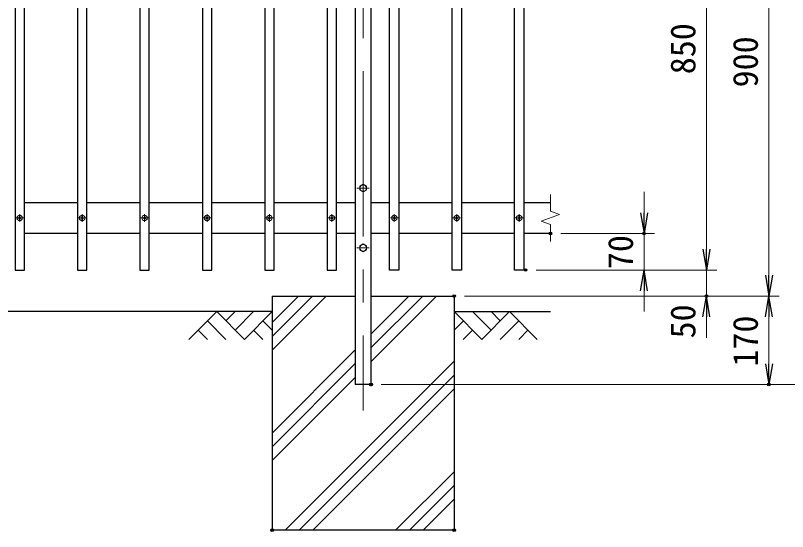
# Model space of a CAD drawing. Units: millimetres, scale not verified. Extents: x -4200 to 4200, y -2970 to 2970.
# Drawn here: x -2048 to -564, y -723 to 269 of the extents above; entities that cross this region are included whole.
import ezdxf
from ezdxf.enums import TextEntityAlignment as Align

# ---------------------------------------------------------------- set-up
doc = ezdxf.new("R2010")
doc.units = ezdxf.units.MM
doc.header["$LTSCALE"] = 10
doc.header["$PDMODE"] = 32
doc.header["$PDSIZE"] = 5
doc.linetypes.add('USER1', pattern=[50.8, 31.75, -6.35, 6.35, -6.35])
for name, color, linetype, lineweight in [('0-2_D-BMK', 2, 'USER1', 13), ('0-3_D-STR3', 3, 'Continuous', 13), ('0-4_D-STR-DIM', 7, 'Continuous', 13), ('0-5_0', 7, 'Continuous', 25), ('0-7_D-DCR-HCH', 7, 'Continuous', 13), ('0-8_D-STR4', 7, 'Continuous', 25), ('0-9_D-STR1', 1, 'Continuous', 25), ('0-A_D-BGD', 7, 'Continuous', 25)]:
    doc.layers.add(name, color=color, linetype=linetype, lineweight=lineweight)
doc.layers.add('0-6_Defpoints', color=8, linetype='Continuous')
doc.styles.add('ＭＳ ゴシック', font='')
doc.styles.get('ＭＳ ゴシック').set_extended_font_data('MS Gothic')

# ---------------------------------------------------------------- blocks, each defined once
blk = doc.blocks.new('_Open')
at = {"layer": '0-5_0'}
blk.add_line((-10, 1.667), (0, 0), dxfattribs=at)
blk.add_lwpolyline([(-10, -1.667), (0, 0), (-10, 0)], dxfattribs=at)

msp = doc.modelspace()

# ---------------------------------------------------------------- linework, layer by layer
at = {"layer": '0-2_D-BMK'}
for p, q in [((-1379.62, 669.5), (-1379.62, -490.5)), ((-1367.62, -63), (-1391.62, -63)), ((-2039.62, -113), (-2039.62, -128)), ((-1919.62, -113), (-1919.62, -128)), ((-1799.62, -113), (-1799.62, -128)), ((-1679.62, -113), (-1679.62, -128)), ((-1559.62, -113), (-1559.62, -128)), ((-1439.62, -113), (-1439.62, -128)), ((-1319.62, -113), (-1319.62, -128)), ((-1199.62, -113), (-1199.62, -128)), ((-1079.62, -113), (-1079.62, -128)), ((-2032.12, -120.5), (-2047.12, -120.5)), ((-1912.12, -120.5), (-1927.12, -120.5)), ((-1792.12, -120.5), (-1807.12, -120.5)), ((-1672.12, -120.5), (-1687.12, -120.5)), ((-1552.12, -120.5), (-1567.12, -120.5)), ((-1432.12, -120.5), (-1447.12, -120.5)), ((-1312.12, -120.5), (-1327.12, -120.5)), ((-1192.12, -120.5), (-1207.12, -120.5)), ((-1072.12, -120.5), (-1087.12, -120.5)), ((-1367.62, -178), (-1391.62, -178))]:
    msp.add_line(p, q, dxfattribs=at)
at = {"layer": '0-3_D-STR3'}
for p, q in [((-2040.51, -119.62), (-2040.02, -118.69)), ((-2039.99, -117.15), (-2040.02, -118.69)), ((-2040.01, -117.15), (-2039.26, -117.15)), ((-2039.26, -117.15), (-2039.23, -118.69)), ((-2038.74, -119.62), (-2039.23, -118.69)), ((-1920.51, -119.62), (-1920.02, -118.69)), ((-1919.99, -117.15), (-1920.02, -118.69)), ((-1920.01, -117.15), (-1919.26, -117.15)), ((-1919.26, -117.15), (-1919.23, -118.69)), ((-1918.74, -119.62), (-1919.23, -118.69)), ((-1800.51, -119.62), (-1800.02, -118.69)), ((-1799.99, -117.15), (-1800.02, -118.69)), ((-1800.01, -117.15), (-1799.26, -117.15)), ((-1799.26, -117.15), (-1799.23, -118.69)), ((-1798.74, -119.62), (-1799.23, -118.69)), ((-1680.51, -119.62), (-1680.02, -118.69)), ((-1679.99, -117.15), (-1680.02, -118.69)), ((-1680.01, -117.15), (-1679.26, -117.15)), ((-1679.26, -117.15), (-1679.23, -118.69)), ((-1678.74, -119.62), (-1679.23, -118.69)), ((-1560.51, -119.62), (-1560.02, -118.69)), ((-1559.99, -117.15), (-1560.02, -118.69)), ((-1560.01, -117.15), (-1559.26, -117.15)), ((-1559.26, -117.15), (-1559.23, -118.69)), ((-1558.74, -119.62), (-1559.23, -118.69)), ((-1440.51, -119.62), (-1440.02, -118.69)), ((-1439.99, -117.15), (-1440.02, -118.69)), ((-1440.01, -117.15), (-1439.26, -117.15)), ((-1439.26, -117.15), (-1439.23, -118.69)), ((-1438.74, -119.62), (-1439.23, -118.69)), ((-1320.51, -119.62), (-1320.02, -118.69)), ((-1319.99, -117.15), (-1320.02, -118.69)), ((-1320.01, -117.15), (-1319.26, -117.15)), ((-1319.26, -117.15), (-1319.23, -118.69)), ((-1318.74, -119.62), (-1319.23, -118.69)), ((-1200.51, -119.62), (-1200.02, -118.69)), ((-1199.99, -117.15), (-1200.02, -118.69)), ((-1200.01, -117.15), (-1199.26, -117.15)), ((-1199.26, -117.15), (-1199.23, -118.69)), ((-1198.74, -119.62), (-1199.23, -118.69)), ((-1080.51, -119.62), (-1080.02, -118.69)), ((-1079.99, -117.15), (-1080.02, -118.69)), ((-1080.01, -117.15), (-1079.26, -117.15)), ((-1079.26, -117.15), (-1079.23, -118.69)), ((-1078.74, -119.62), (-1079.23, -118.69)), ((-2041.45, -120.11), (-2042.97, -120.13)), ((-2042.97, -120.13), (-2042.97, -120.86)), ((-2042.97, -120.13), (-2042.97, -120.86)), ((-2041.45, -120.89), (-2042.97, -120.86)), ((-2040.52, -119.63), (-2041.45, -120.11)), ((-2040.52, -121.36), (-2041.45, -120.89)), ((-2040.51, -121.38), (-2040.02, -122.3)), ((-2039.99, -123.85), (-2040.02, -122.3)), ((-2039.99, -123.85), (-2039.26, -123.85)), ((-2039.26, -123.85), (-2039.23, -122.3)), ((-2038.74, -121.38), (-2039.23, -122.3)), ((-2038.72, -119.63), (-2037.79, -120.11)), ((-2038.72, -121.36), (-2037.79, -120.89)), ((-2037.79, -120.89), (-2036.27, -120.86)), ((-1921.45, -120.11), (-1922.97, -120.13)), ((-1922.97, -120.13), (-1922.97, -120.86)), ((-1922.97, -120.13), (-1922.97, -120.86)), ((-1921.45, -120.89), (-1922.97, -120.86)), ((-1920.52, -119.63), (-1921.45, -120.11)), ((-1920.52, -121.36), (-1921.45, -120.89)), ((-1920.51, -121.38), (-1920.02, -122.3)), ((-1919.99, -123.85), (-1920.02, -122.3)), ((-1919.99, -123.85), (-1919.26, -123.85)), ((-1919.26, -123.85), (-1919.23, -122.3)), ((-1918.74, -121.38), (-1919.23, -122.3)), ((-1918.72, -119.63), (-1917.79, -120.11)), ((-1918.72, -121.36), (-1917.79, -120.89)), ((-1917.79, -120.89), (-1916.27, -120.86)), ((-1801.45, -120.11), (-1802.97, -120.13)), ((-1802.97, -120.13), (-1802.97, -120.86)), ((-1802.97, -120.13), (-1802.97, -120.86)), ((-1801.45, -120.89), (-1802.97, -120.86)), ((-1800.52, -119.63), (-1801.45, -120.11)), ((-1800.52, -121.36), (-1801.45, -120.89)), ((-1800.51, -121.38), (-1800.02, -122.3)), ((-1799.99, -123.85), (-1800.02, -122.3)), ((-1799.99, -123.85), (-1799.26, -123.85)), ((-1799.26, -123.85), (-1799.23, -122.3)), ((-1798.74, -121.38), (-1799.23, -122.3)), ((-1798.72, -119.63), (-1797.79, -120.11)), ((-1798.72, -121.36), (-1797.79, -120.89)), ((-1797.79, -120.89), (-1796.27, -120.86)), ((-1681.45, -120.11), (-1682.97, -120.13)), ((-1682.97, -120.13), (-1682.97, -120.86)), ((-1682.97, -120.13), (-1682.97, -120.86)), ((-1681.45, -120.89), (-1682.97, -120.86)), ((-1680.52, -119.63), (-1681.45, -120.11)), ((-1680.52, -121.36), (-1681.45, -120.89)), ((-1680.51, -121.38), (-1680.02, -122.3)), ((-1679.99, -123.85), (-1680.02, -122.3)), ((-1679.99, -123.85), (-1679.26, -123.85)), ((-1679.26, -123.85), (-1679.23, -122.3)), ((-1678.74, -121.38), (-1679.23, -122.3)), ((-1678.72, -119.63), (-1677.79, -120.11)), ((-1678.72, -121.36), (-1677.79, -120.89)), ((-1677.79, -120.89), (-1676.27, -120.86)), ((-1561.45, -120.11), (-1562.97, -120.13)), ((-1562.97, -120.13), (-1562.97, -120.86)), ((-1562.97, -120.13), (-1562.97, -120.86)), ((-1561.45, -120.89), (-1562.97, -120.86)), ((-1560.52, -119.63), (-1561.45, -120.11)), ((-1560.52, -121.36), (-1561.45, -120.89)), ((-1560.51, -121.38), (-1560.02, -122.3)), ((-1559.99, -123.85), (-1560.02, -122.3)), ((-1559.99, -123.85), (-1559.26, -123.85)), ((-1559.26, -123.85), (-1559.23, -122.3)), ((-1558.74, -121.38), (-1559.23, -122.3)), ((-1558.72, -119.63), (-1557.79, -120.11)), ((-1558.72, -121.36), (-1557.79, -120.89)), ((-1557.79, -120.89), (-1556.27, -120.86)), ((-1441.45, -120.11), (-1442.97, -120.13)), ((-1442.97, -120.13), (-1442.97, -120.86)), ((-1442.97, -120.13), (-1442.97, -120.86)), ((-1441.45, -120.89), (-1442.97, -120.86)), ((-1440.52, -119.63), (-1441.45, -120.11)), ((-1440.52, -121.36), (-1441.45, -120.89)), ((-1440.51, -121.38), (-1440.02, -122.3)), ((-1439.99, -123.85), (-1440.02, -122.3)), ((-1439.99, -123.85), (-1439.26, -123.85)), ((-1439.26, -123.85), (-1439.23, -122.3)), ((-1438.74, -121.38), (-1439.23, -122.3)), ((-1438.72, -119.63), (-1437.79, -120.11)), ((-1438.72, -121.36), (-1437.79, -120.89)), ((-1437.79, -120.89), (-1436.27, -120.86)), ((-1321.45, -120.11), (-1322.97, -120.13)), ((-1322.97, -120.13), (-1322.97, -120.86)), ((-1322.97, -120.13), (-1322.97, -120.86)), ((-1321.45, -120.89), (-1322.97, -120.86)), ((-1320.52, -119.63), (-1321.45, -120.11)), ((-1320.52, -121.36), (-1321.45, -120.89)), ((-1320.51, -121.38), (-1320.02, -122.3)), ((-1319.99, -123.85), (-1320.02, -122.3)), ((-1319.99, -123.85), (-1319.26, -123.85)), ((-1319.26, -123.85), (-1319.23, -122.3)), ((-1318.74, -121.38), (-1319.23, -122.3)), ((-1318.72, -119.63), (-1317.79, -120.11)), ((-1318.72, -121.36), (-1317.79, -120.89)), ((-1317.79, -120.89), (-1316.27, -120.86)), ((-1201.45, -120.11), (-1202.97, -120.13)), ((-1202.97, -120.13), (-1202.97, -120.86)), ((-1202.97, -120.13), (-1202.97, -120.86)), ((-1201.45, -120.89), (-1202.97, -120.86)), ((-1200.52, -119.63), (-1201.45, -120.11)), ((-1200.52, -121.36), (-1201.45, -120.89)), ((-1200.51, -121.38), (-1200.02, -122.3)), ((-1199.99, -123.85), (-1200.02, -122.3)), ((-1199.99, -123.85), (-1199.26, -123.85)), ((-1199.26, -123.85), (-1199.23, -122.3)), ((-1198.74, -121.38), (-1199.23, -122.3)), ((-1198.72, -119.63), (-1197.79, -120.11)), ((-1198.72, -121.36), (-1197.79, -120.89)), ((-1197.79, -120.89), (-1196.27, -120.86)), ((-1081.45, -120.11), (-1082.97, -120.13)), ((-1082.97, -120.13), (-1082.97, -120.86)), ((-1082.97, -120.13), (-1082.97, -120.86)), ((-1081.45, -120.89), (-1082.97, -120.86)), ((-1080.52, -119.63), (-1081.45, -120.11)), ((-1080.52, -121.36), (-1081.45, -120.89)), ((-1080.51, -121.38), (-1080.02, -122.3)), ((-1079.99, -123.85), (-1080.02, -122.3)), ((-1079.99, -123.85), (-1079.26, -123.85)), ((-1079.26, -123.85), (-1079.23, -122.3)), ((-1078.74, -121.38), (-1079.23, -122.3)), ((-1078.72, -119.63), (-1077.79, -120.11)), ((-1078.72, -121.36), (-1077.79, -120.89)), ((-1077.79, -120.89), (-1076.27, -120.86))]:
    msp.add_line(p, q, dxfattribs=at)
for points in [[(-1373.12, -59.25), (-1379.62, -55.49), (-1386.12, -59.25), (-1386.12, -66.75), (-1379.62, -70.5), (-1373.12, -66.75)], [(-1373.12, -174.25), (-1379.62, -170.49), (-1386.12, -174.25), (-1386.12, -181.75), (-1379.62, -185.5), (-1373.12, -181.75)]]:
    msp.add_lwpolyline(points, close=True, dxfattribs=at)
for points in [[(-2037.79, -120.11), (-2036.27, -120.13), (-2036.27, -120.86)], [(-1917.79, -120.11), (-1916.27, -120.13), (-1916.27, -120.86)], [(-1797.79, -120.11), (-1796.27, -120.13), (-1796.27, -120.86)], [(-1677.79, -120.11), (-1676.27, -120.13), (-1676.27, -120.86)], [(-1557.79, -120.11), (-1556.27, -120.13), (-1556.27, -120.86)], [(-1437.79, -120.11), (-1436.27, -120.13), (-1436.27, -120.86)], [(-1317.79, -120.11), (-1316.27, -120.13), (-1316.27, -120.86)], [(-1197.79, -120.11), (-1196.27, -120.13), (-1196.27, -120.86)], [(-1077.79, -120.11), (-1076.27, -120.13), (-1076.27, -120.86)]]:
    msp.add_lwpolyline(points, dxfattribs=at)
for centre, radius in [((-1379.62, -63), 6.25), ((-2039.62, -120.5), 5.25), ((-1919.62, -120.5), 5.25), ((-1799.62, -120.5), 5.25), ((-1679.62, -120.5), 5.25), ((-1559.62, -120.5), 5.25), ((-1439.62, -120.5), 5.25), ((-1319.62, -120.5), 5.25), ((-1199.62, -120.5), 5.25), ((-1079.62, -120.5), 5.25), ((-1379.62, -178), 6.25)]:
    msp.add_circle(centre, radius, dxfattribs=at)
at = {"layer": '0-4_D-STR-DIM'}
for p, q in [((-719.62, -180.5), (-719.62, 589.5)), ((-599.62, -230.5), (-599.62, 589.5)), ((-839.62, -110.5), (-839.62, -70.5)), ((-1019.62, -75.5), (-1019.62, -107.67)), ((-1037.24, -126.91), (-1002, -114.09)), ((-1002, -114.09), (-1019.62, -107.67)), ((-1019.62, -133.32), (-1037.24, -126.91)), ((-1019.62, -133.32), (-1019.62, -165.5)), ((-719.62, -180.5), (-719.62, -140.5)), ((-999.62, -150.5), (-819.62, -150.5)), ((-839.62, -220.5), (-839.62, -150.5)), ((-1047.12, -220.5), (-699.62, -220.5)), ((-1047.12, -220.5), (-699.62, -220.5)), ((-1047.12, -220.5), (-819.62, -220.5)), ((-719.62, -220.5), (-719.62, -270.5)), ((-839.62, -260.5), (-839.62, -300.5)), ((-1184.62, -270.5), (-579.62, -270.5)), ((-1184.62, -270.5), (-579.62, -270.5)), ((-1184.62, -270.5), (-699.62, -270.5)), ((-719.62, -310.5), (-719.62, -350.5)), ((-599.62, -310.5), (-599.62, -400.5)), ((-1344.62, -440.5), (-579.62, -440.5)), ((-1344.1, -440.5), (-459.1, -440.5))]:
    msp.add_line(p, q, dxfattribs=at)
at = {"layer": '0-6_Defpoints'}
for p in [(-1019.62, -150.5), (-839.62, -150.5), (-1067.12, -220.5), (-1204.62, -270.5), (-719.62, -270.5), (-1364.62, -440.5), (-1364.1, -440.5), (-599.62, -440.5), (-1554.62, -720.5), (-1204.62, -720.5)]:
    msp.add_point(p, dxfattribs=at)
at = {"layer": '0-7_D-DCR-HCH'}
for p, q in [((-1554.62, -374.61), (-1450.51, -270.5)), ((-1554.62, -348.09), (-1477.03, -270.5)), ((-1554.62, -321.58), (-1503.54, -270.5)), ((-1364.62, -396.74), (-1238.38, -270.5)), ((-1364.62, -370.23), (-1264.9, -270.5)), ((-1364.62, -343.71), (-1291.41, -270.5)), ((-1661.05, -300.5), (-1714.26, -353.71)), ((-1661.05, -300.5), (-1607.84, -353.71)), ((-1643.31, -318.24), (-1625.57, -300.5)), ((-1625.57, -335.97), (-1590.1, -300.5)), ((-1607.84, -353.71), (-1554.62, -300.5)), ((-1151.41, -353.71), (-1204.62, -300.5)), ((-1133.67, -335.97), (-1169.15, -300.5)), ((-1098.2, -300.5), (-1151.41, -353.71)), ((-1115.84, -318.33), (-1133.67, -300.5)), ((-1098.2, -300.5), (-1044.99, -353.71)), ((-1678.78, -318.24), (-1643.15, -353.71)), ((-1572.36, -318.24), (-1554.62, -335.89)), ((-1186.89, -318.24), (-1204.62, -335.89)), ((-1080.46, -318.24), (-1116.1, -353.71)), ((-1696.52, -335.97), (-1678.7, -353.71)), ((-1590.1, -335.97), (-1572.28, -353.71)), ((-1169.15, -335.97), (-1186.97, -353.71)), ((-1062.72, -335.97), (-1080.54, -353.71)), ((-1554.62, -533.71), (-1394.62, -373.71)), ((-1554.62, -560.23), (-1394.62, -400.23)), ((-1529.28, -720.5), (-1204.62, -395.84)), ((-1554.62, -586.74), (-1394.62, -426.74)), ((-1502.76, -720.5), (-1204.62, -422.36)), ((-1476.25, -720.5), (-1204.62, -448.87)), ((-1317.15, -720.5), (-1204.62, -607.97)), ((-1290.63, -720.5), (-1204.62, -634.49)), ((-1264.12, -720.5), (-1204.62, -661.01))]:
    msp.add_line(p, q, dxfattribs=at)
at = {"layer": '0-8_D-STR4'}
for p, q in [((-1554.62, -270.5), (-1554.62, -720.5)), ((-1554.62, -270.5), (-1394.62, -270.5)), ((-1364.62, -270.5), (-1204.62, -270.5)), ((-1204.62, -270.5), (-1204.62, -720.5)), ((-1204.62, -720.5), (-1554.62, -720.5))]:
    msp.add_line(p, q, dxfattribs=at)
at = {"layer": '0-9_D-STR1'}
for p, q in [((-1394.62, 619.5), (-1394.62, -440.5)), ((-1364.62, 619.5), (-1364.62, -440.5)), ((-2030.62, -90.5), (-1928.62, -90.5)), ((-1910.62, -90.5), (-1808.62, -90.5)), ((-1790.62, -90.5), (-1688.62, -90.5)), ((-1670.62, -90.5), (-1568.62, -90.5)), ((-1550.62, -90.5), (-1448.62, -90.5)), ((-1430.62, -90.5), (-1394.62, -90.5)), ((-1364.62, -90.5), (-1328.62, -90.5)), ((-1310.62, -90.5), (-1208.62, -90.5)), ((-1190.62, -90.5), (-1088.62, -90.5)), ((-1070.62, -90.5), (-1019.62, -90.5)), ((-1928.62, -150.5), (-2030.62, -150.5)), ((-1808.62, -150.5), (-1910.62, -150.5)), ((-1688.62, -150.5), (-1790.62, -150.5)), ((-1568.62, -150.5), (-1670.62, -150.5)), ((-1448.62, -150.5), (-1550.62, -150.5)), ((-1394.62, -150.5), (-1430.62, -150.5)), ((-1328.62, -150.5), (-1364.62, -150.5)), ((-1208.62, -150.5), (-1310.62, -150.5)), ((-1088.62, -150.5), (-1190.62, -150.5)), ((-1019.62, -150.5), (-1070.62, -150.5)), ((-1364.62, -440.5), (-1394.62, -440.5))]:
    msp.add_line(p, q, dxfattribs=at)
for points in [[(-2048.62, 629.5), (-2048.62, -220.5), (-2030.62, -220.5), (-2030.62, 629.5)], [(-1928.62, 629.5), (-1928.62, -220.5), (-1910.62, -220.5), (-1910.62, 629.5)], [(-1808.62, 629.5), (-1808.62, -220.5), (-1790.62, -220.5), (-1790.62, 629.5)], [(-1688.62, 629.5), (-1688.62, -220.5), (-1670.62, -220.5), (-1670.62, 629.5)], [(-1568.62, 629.5), (-1568.62, -220.5), (-1550.62, -220.5), (-1550.62, 629.5)], [(-1448.62, 629.5), (-1448.62, -220.5), (-1430.62, -220.5), (-1430.62, 629.5)], [(-1310.62, 629.5), (-1310.62, -220.5), (-1328.62, -220.5), (-1328.62, 629.5)], [(-1190.62, 629.5), (-1190.62, -220.5), (-1208.62, -220.5), (-1208.62, 629.5)], [(-1070.62, 629.5), (-1070.62, -220.5), (-1088.62, -220.5), (-1088.62, 629.5)]]:
    msp.add_lwpolyline(points, dxfattribs=at)
at = {"layer": '0-A_D-BGD'}
for p, q in [((-1554.62, -300.5), (-3004.62, -300.5)), ((-1204.62, -300.5), (-1019.62, -300.5))]:
    msp.add_line(p, q, dxfattribs=at)

# ---------------------------------------------------------------- block references
at = {"layer": '0-4_D-STR-DIM', "xscale": 4, "yscale": 4}
for p, rotation in [((-839.62, -150.5), 270), ((-719.62, -220.5), 270), ((-719.62, -220.5), 270), ((-839.62, -220.5), 90), ((-599.62, -270.5), 270), ((-719.62, -270.5), 90), ((-599.62, -270.5), 90), ((-599.62, -440.5), 270)]:
    msp.add_blockref('_Open', p, dxfattribs=dict(at, rotation=rotation))

# ---------------------------------------------------------------- texts
at = {"layer": '0-4_D-STR-DIM', "style": 'ＭＳ ゴシック'}
for s, p in [('850', (-726.37, 155.63)), ('900', (-606.37, 130.38)), ('70', (-846.37, -218.75)), ('50', (-726.37, -351.92)), ('170', (-606.37, -406.15))]:
    msp.add_text(s, height=48.09, rotation=90, dxfattribs=at).set_placement(p, align=Align.BOTTOM_LEFT)

doc.saveas('drawing.dxf')
